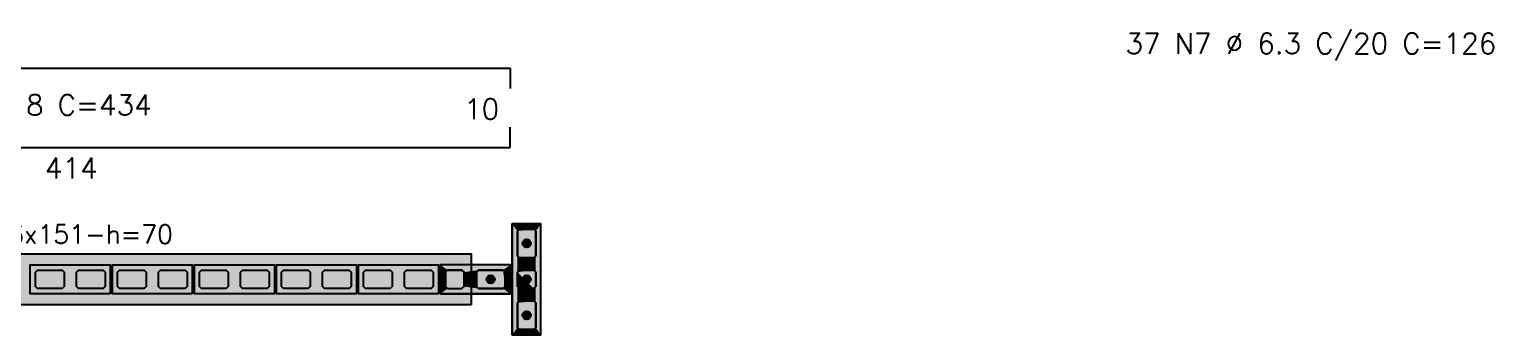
# Model space of a CAD drawing. Extents: x -1.9 to 86, y -1.6 to 61.
# Drawn here: x 54.51 to 68.79, y 41.53 to 44.51 of the extents above; entities that cross this region are included whole.
import ezdxf

# ---------------------------------------------------------------- set-up
doc = ezdxf.new("R2010")
doc.units = 0
doc.header["$MEASUREMENT"] = 0
for name, color, linetype in [('PENA_01', 1, 'CONTINUOUS'), ('PENA_02', 2, 'CONTINUOUS'), ('PENA_03', 3, 'CONTINUOUS'), ('PENA_05', 5, 'CONTINUOUS'), ('PENA_11', 252, 'CONTINUOUS'), ('PENA_19', 240, 'CONTINUOUS'), ('PENA_21', 100, 'CONTINUOUS'), ('PENA_23', 50, 'CONTINUOUS')]:
    doc.layers.add(name, color=color, linetype=linetype)
doc.styles.get("Standard").update_dxf_attribs({"font": 'ROMANS.SHX'})

msp = doc.modelspace()

# ---------------------------------------------------------------- linework, layer by layer
at = {"layer": 'PENA_01', "linetype": 'Continuous'}
for points in [[(59.289, 42.561), (59.269, 42.541), (59.269, 42.301), (59.289, 42.281), (59.429, 42.281), (59.449, 42.301), (59.449, 42.541), (59.429, 42.561), (59.289, 42.561)], [(54.849, 42.001), (54.829, 41.981), (54.589, 41.981), (54.569, 42.001), (54.569, 42.141), (54.589, 42.161), (54.829, 42.161), (54.849, 42.141), (54.849, 42.001)], [(55.249, 42.001), (55.229, 41.981), (54.989, 41.981), (54.969, 42.001), (54.969, 42.141), (54.989, 42.161), (55.229, 42.161), (55.249, 42.141), (55.249, 42.001)], [(55.649, 42.001), (55.629, 41.981), (55.389, 41.981), (55.369, 42.001), (55.369, 42.141), (55.389, 42.161), (55.629, 42.161), (55.649, 42.141), (55.649, 42.001)], [(56.049, 42.001), (56.029, 41.981), (55.789, 41.981), (55.769, 42.001), (55.769, 42.141), (55.789, 42.161), (56.029, 42.161), (56.049, 42.141), (56.049, 42.001)], [(56.449, 42.001), (56.429, 41.981), (56.189, 41.981), (56.169, 42.001), (56.169, 42.141), (56.189, 42.161), (56.429, 42.161), (56.449, 42.141), (56.449, 42.001)], [(56.849, 42.001), (56.829, 41.981), (56.589, 41.981), (56.569, 42.001), (56.569, 42.141), (56.589, 42.161), (56.829, 42.161), (56.849, 42.141), (56.849, 42.001)], [(57.249, 42.001), (57.229, 41.981), (56.989, 41.981), (56.969, 42.001), (56.969, 42.141), (56.989, 42.161), (57.229, 42.161), (57.249, 42.141), (57.249, 42.001)], [(57.649, 42.001), (57.629, 41.981), (57.389, 41.981), (57.369, 42.001), (57.369, 42.141), (57.389, 42.161), (57.629, 42.161), (57.649, 42.141), (57.649, 42.001)], [(58.049, 42.001), (58.029, 41.981), (57.789, 41.981), (57.769, 42.001), (57.769, 42.141), (57.789, 42.161), (58.029, 42.161), (58.049, 42.141), (58.049, 42.001)], [(58.449, 42.001), (58.429, 41.981), (58.189, 41.981), (58.169, 42.001), (58.169, 42.141), (58.189, 42.161), (58.429, 42.161), (58.449, 42.141), (58.449, 42.001)], [(58.589, 41.981), (58.729, 41.981), (58.749, 42.001), (58.749, 42.141), (58.729, 42.161), (58.589, 42.161), (58.569, 42.141), (58.569, 42.001), (58.589, 41.981)], [(58.889, 41.981), (59.129, 41.981), (59.149, 42.001), (59.149, 42.141), (59.129, 42.161), (58.889, 42.161), (58.869, 42.141), (58.869, 42.001), (58.889, 41.981)], [(59.289, 42.161), (59.269, 42.141), (59.269, 42.001), (59.289, 41.981), (59.429, 41.981), (59.449, 42.001), (59.449, 42.141), (59.429, 42.161), (59.289, 42.161)], [(59.289, 41.861), (59.269, 41.841), (59.269, 41.601), (59.289, 41.581), (59.429, 41.581), (59.449, 41.601), (59.449, 41.841), (59.429, 41.861), (59.289, 41.861)]]:
    msp.add_lwpolyline(points, dxfattribs=at)
at = {"layer": 'PENA_02', "linetype": 'Continuous'}
for p, q in [((59.219, 42.611), (59.219, 41.531)), ((59.499, 42.611), (59.219, 42.611)), ((59.499, 41.531), (59.499, 42.611)), ((59.219, 41.531), (59.499, 41.531))]:
    msp.add_line(p, q, dxfattribs=at)
for points in [[(55.299, 41.931), (54.519, 41.931), (54.519, 42.211), (55.299, 42.211), (55.299, 41.931)], [(56.099, 41.931), (55.319, 41.931), (55.319, 42.211), (56.099, 42.211), (56.099, 41.931)], [(56.899, 41.931), (56.119, 41.931), (56.119, 42.211), (56.899, 42.211), (56.899, 41.931)], [(57.699, 41.931), (56.919, 41.931), (56.919, 42.211), (57.699, 42.211), (57.699, 41.931)], [(58.499, 41.931), (57.719, 41.931), (57.719, 42.211), (58.499, 42.211), (58.499, 41.931)], [(58.519, 41.931), (59.199, 41.931), (59.199, 42.211), (58.519, 42.211), (58.519, 41.931)]]:
    msp.add_lwpolyline(points, dxfattribs=at)
at = {"layer": 'PENA_03', "linetype": 'Continuous'}
for points in [[(59.429, 42.561), (59.449, 42.541), (59.449, 42.301), (59.429, 42.281), (59.289, 42.281), (59.269, 42.301), (59.269, 42.541), (59.289, 42.561), (59.429, 42.561)], [(59.149, 42.001), (59.129, 41.981), (58.889, 41.981), (58.869, 42.001), (58.869, 42.141), (58.889, 42.161), (59.129, 42.161), (59.149, 42.141), (59.149, 42.001)], [(59.269, 42.141), (59.289, 42.161), (59.429, 42.161), (59.449, 42.141), (59.449, 42.001), (59.429, 41.981), (59.289, 41.981), (59.269, 42.001), (59.269, 42.141)], [(59.429, 41.861), (59.449, 41.841), (59.449, 41.601), (59.429, 41.581), (59.289, 41.581), (59.269, 41.601), (59.269, 41.841), (59.289, 41.861), (59.429, 41.861)]]:
    msp.add_lwpolyline(points, dxfattribs=at)
for centre in [(59.359, 42.421), (59.009, 42.071), (59.359, 42.071), (59.359, 41.721)]:
    msp.add_circle(centre, 0.04, dxfattribs=at)
for points in [[(59.399, 42.421), (59.339, 42.456), (59.321, 42.435)], [(59.399, 42.421), (59.321, 42.435), (59.321, 42.408)], [(59.399, 42.421), (59.321, 42.408), (59.339, 42.387)], [(59.399, 42.421), (59.366, 42.461), (59.339, 42.456)], [(59.399, 42.421), (59.339, 42.387), (59.366, 42.382)], [(59.399, 42.421), (59.389, 42.447), (59.366, 42.461)], [(59.399, 42.421), (59.366, 42.382), (59.389, 42.396)], [(59.399, 42.421), (59.389, 42.396), (59.399, 42.421)], [(59.049, 42.071), (58.989, 42.106), (58.971, 42.085)], [(59.049, 42.071), (58.971, 42.085), (58.971, 42.058)], [(59.049, 42.071), (58.971, 42.058), (58.989, 42.037)], [(59.049, 42.071), (59.016, 42.111), (58.989, 42.106)], [(59.049, 42.071), (58.989, 42.037), (59.016, 42.032)], [(59.049, 42.071), (59.039, 42.097), (59.016, 42.111)], [(59.049, 42.071), (59.016, 42.032), (59.039, 42.046)], [(59.049, 42.071), (59.039, 42.046), (59.049, 42.071)], [(59.399, 42.071), (59.339, 42.106), (59.321, 42.085)], [(59.399, 42.071), (59.321, 42.085), (59.321, 42.058)], [(59.399, 42.071), (59.321, 42.058), (59.339, 42.037)], [(59.399, 42.071), (59.366, 42.111), (59.339, 42.106)], [(59.399, 42.071), (59.339, 42.037), (59.366, 42.032)], [(59.399, 42.071), (59.389, 42.097), (59.366, 42.111)], [(59.399, 42.071), (59.366, 42.032), (59.389, 42.046)], [(59.399, 42.071), (59.389, 42.046), (59.399, 42.071)], [(59.399, 41.721), (59.339, 41.756), (59.321, 41.735)], [(59.399, 41.721), (59.321, 41.735), (59.321, 41.708)], [(59.399, 41.721), (59.321, 41.708), (59.339, 41.687)], [(59.399, 41.721), (59.366, 41.761), (59.339, 41.756)], [(59.399, 41.721), (59.339, 41.687), (59.366, 41.682)], [(59.399, 41.721), (59.389, 41.747), (59.366, 41.761)], [(59.399, 41.721), (59.366, 41.682), (59.389, 41.696)], [(59.399, 41.721), (59.389, 41.696), (59.399, 41.721)]]:
    msp.add_solid(points, dxfattribs=at)
at = {"layer": 'PENA_05', "linetype": 'Continuous'}
for p, q in [((50.919, 44.13), (59.199, 44.13)), ((59.199, 44.13), (59.199, 43.932)), ((59.199, 43.357), (59.199, 43.555)), ((50.919, 43.357), (59.199, 43.357))]:
    msp.add_line(p, q, dxfattribs=at)
at = {"layer": 'PENA_11', "linetype": 'Continuous'}
for points in [[(59.429, 42.561), (59.289, 42.281), (59.269, 42.301)], [(59.429, 42.561), (59.269, 42.301), (59.269, 42.541)], [(59.429, 42.561), (59.269, 42.541), (59.289, 42.561)], [(59.429, 42.561), (59.429, 42.281), (59.289, 42.281)], [(59.429, 42.561), (59.289, 42.561), (59.429, 42.561)], [(59.429, 42.561), (59.449, 42.541), (59.449, 42.301)], [(59.429, 42.561), (59.449, 42.301), (59.429, 42.281)], [(59.149, 42.001), (58.869, 42.141), (58.889, 42.161)], [(59.149, 42.001), (58.869, 42.001), (58.869, 42.141)], [(59.149, 42.001), (58.889, 42.161), (59.129, 42.161)], [(59.149, 42.001), (59.129, 42.161), (59.149, 42.141)], [(59.149, 42.001), (59.149, 42.141), (59.149, 42.001)], [(59.269, 42.141), (59.289, 42.161), (59.429, 42.161)], [(59.269, 42.141), (59.429, 42.161), (59.449, 42.141)], [(59.269, 42.141), (59.449, 42.141), (59.449, 42.001)], [(59.269, 42.141), (59.449, 42.001), (59.429, 41.981)], [(59.269, 42.141), (59.429, 41.981), (59.289, 41.981)], [(59.269, 42.141), (59.289, 41.981), (59.269, 42.001)], [(59.269, 42.141), (59.269, 42.001), (59.269, 42.141)], [(59.149, 42.001), (58.889, 41.981), (58.869, 42.001)], [(59.149, 42.001), (59.129, 41.981), (58.889, 41.981)], [(59.429, 41.861), (59.289, 41.581), (59.269, 41.601)], [(59.429, 41.861), (59.269, 41.601), (59.269, 41.841)], [(59.429, 41.861), (59.269, 41.841), (59.289, 41.861)], [(59.429, 41.861), (59.429, 41.581), (59.289, 41.581)], [(59.429, 41.861), (59.289, 41.861), (59.429, 41.861)], [(59.429, 41.861), (59.449, 41.841), (59.449, 41.601)], [(59.429, 41.861), (59.449, 41.601), (59.429, 41.581)]]:
    msp.add_solid(points, dxfattribs=at)
at = {"layer": 'PENA_19', "linetype": 'Continuous'}
for points in [[(59.359, 42.611), (59.359, 42.561), (59.289, 42.561), (59.269, 42.541), (59.269, 42.301), (59.289, 42.281), (59.359, 42.281), (59.359, 42.161), (59.289, 42.161), (59.269, 42.141), (59.269, 42.001), (59.289, 41.981), (59.359, 41.981), (59.359, 41.861), (59.289, 41.861), (59.269, 41.841), (59.269, 41.601), (59.289, 41.581), (59.359, 41.581), (59.359, 41.531), (59.219, 41.531), (59.219, 42.611), (59.359, 42.611)], [(59.359, 42.611), (59.359, 42.561), (59.429, 42.561), (59.449, 42.541), (59.449, 42.301), (59.429, 42.281), (59.359, 42.281), (59.359, 42.161), (59.429, 42.161), (59.449, 42.141), (59.449, 42.001), (59.429, 41.981), (59.359, 41.981), (59.359, 41.861), (59.429, 41.861), (59.449, 41.841), (59.449, 41.601), (59.429, 41.581), (59.359, 41.581), (59.359, 41.531), (59.499, 41.531), (59.499, 42.611), (59.359, 42.611)]]:
    msp.add_lwpolyline(points, dxfattribs=at)
for points in [[(59.289, 42.561), (59.269, 42.541), (59.219, 42.611)], [(59.289, 42.561), (59.219, 42.611), (59.359, 42.611)], [(59.219, 42.611), (59.269, 42.541), (59.219, 41.531)], [(59.289, 42.561), (59.359, 42.611), (59.359, 42.561)], [(59.359, 42.611), (59.429, 42.561), (59.499, 42.611)], [(59.359, 42.611), (59.359, 42.561), (59.429, 42.561)], [(59.499, 42.611), (59.429, 42.561), (59.449, 42.541)], [(59.499, 42.611), (59.449, 42.541), (59.499, 41.531)], [(59.219, 41.531), (59.269, 42.541), (59.269, 41.601)], [(59.269, 41.601), (59.269, 42.541), (59.269, 42.301)], [(59.499, 41.531), (59.449, 42.541), (59.449, 42.301)], [(59.269, 42.301), (59.269, 41.601), (59.269, 42.141)], [(59.289, 42.281), (59.269, 42.141), (59.269, 42.301)], [(59.289, 42.161), (59.269, 42.141), (59.289, 42.281)], [(59.289, 42.161), (59.289, 42.281), (59.359, 42.281)], [(59.289, 42.161), (59.359, 42.281), (59.359, 42.161)], [(59.429, 42.281), (59.359, 42.281), (59.429, 42.161)], [(59.359, 42.281), (59.359, 42.161), (59.429, 42.161)], [(59.449, 42.141), (59.449, 42.301), (59.429, 42.281)], [(59.449, 42.141), (59.429, 42.281), (59.429, 42.161)], [(59.499, 41.531), (59.449, 42.301), (59.449, 42.141)], [(59.269, 42.141), (59.269, 41.601), (59.269, 42.001)], [(59.449, 42.001), (59.499, 41.531), (59.449, 42.141)], [(59.269, 41.601), (59.269, 41.841), (59.269, 42.001)], [(59.289, 41.981), (59.269, 41.841), (59.269, 42.001)], [(59.429, 41.981), (59.449, 41.841), (59.449, 42.001)], [(59.449, 41.841), (59.499, 41.531), (59.449, 42.001)], [(59.289, 41.981), (59.289, 41.861), (59.269, 41.841)], [(59.359, 41.981), (59.289, 41.861), (59.289, 41.981)], [(59.359, 41.981), (59.359, 41.861), (59.289, 41.861)], [(59.359, 41.981), (59.429, 41.861), (59.429, 41.981)], [(59.429, 41.861), (59.359, 41.981), (59.359, 41.861)], [(59.429, 41.861), (59.449, 41.841), (59.429, 41.981)], [(59.499, 41.531), (59.449, 41.841), (59.449, 41.601)], [(59.289, 41.581), (59.219, 41.531), (59.269, 41.601)], [(59.359, 41.531), (59.219, 41.531), (59.289, 41.581)], [(59.359, 41.581), (59.359, 41.531), (59.289, 41.581)], [(59.499, 41.531), (59.429, 41.581), (59.359, 41.581)], [(59.499, 41.531), (59.359, 41.581), (59.359, 41.531)], [(59.499, 41.531), (59.449, 41.601), (59.429, 41.581)]]:
    msp.add_solid(points, dxfattribs=at)
at = {"layer": 'PENA_21', "linetype": 'Continuous'}
for points in [[(58.519, 42.071), (58.569, 42.071), (58.569, 42.141), (58.589, 42.161), (58.729, 42.161), (58.749, 42.141), (58.749, 42.071), (58.869, 42.071), (58.869, 42.141), (58.889, 42.161), (59.129, 42.161), (59.149, 42.141), (59.149, 42.071), (59.199, 42.071), (59.199, 42.211), (58.519, 42.211), (58.519, 42.071)], [(58.519, 42.071), (58.569, 42.071), (58.569, 42.001), (58.589, 41.981), (58.729, 41.981), (58.749, 42.001), (58.749, 42.071), (58.869, 42.071), (58.869, 42.001), (58.889, 41.981), (59.129, 41.981), (59.149, 42.001), (59.149, 42.071), (59.199, 42.071), (59.199, 41.931), (58.519, 41.931), (58.519, 42.071)]]:
    msp.add_lwpolyline(points, dxfattribs=at)
for points in [[(59.199, 42.211), (58.519, 42.211), (58.589, 42.161)], [(58.519, 42.211), (58.519, 42.071), (58.569, 42.071)], [(58.519, 42.211), (58.569, 42.071), (58.569, 42.141)], [(58.519, 42.211), (58.569, 42.141), (58.589, 42.161)], [(59.199, 42.211), (58.589, 42.161), (58.729, 42.161)], [(59.199, 42.211), (58.729, 42.161), (58.749, 42.141)], [(59.199, 42.211), (58.749, 42.141), (58.889, 42.161)], [(58.749, 42.141), (58.869, 42.141), (58.889, 42.161)], [(58.749, 42.141), (58.749, 42.071), (58.869, 42.071)], [(58.749, 42.141), (58.869, 42.071), (58.869, 42.141)], [(59.199, 42.211), (58.889, 42.161), (59.129, 42.161)], [(59.199, 42.211), (59.129, 42.161), (59.149, 42.141)], [(59.199, 42.211), (59.149, 42.141), (59.199, 42.071)], [(59.199, 42.071), (59.149, 42.141), (59.149, 42.071)], [(58.519, 41.931), (58.519, 42.071), (58.569, 42.071)], [(58.519, 41.931), (58.569, 42.071), (58.569, 42.001)], [(58.519, 41.931), (58.569, 42.001), (58.589, 41.981)], [(59.199, 41.931), (58.729, 41.981), (58.749, 42.001)], [(58.749, 42.001), (58.749, 42.071), (58.869, 42.071)], [(58.749, 42.001), (58.869, 42.071), (58.869, 42.001)], [(59.199, 41.931), (58.749, 42.001), (58.889, 41.981)], [(58.749, 42.001), (58.869, 42.001), (58.889, 41.981)], [(59.199, 41.931), (59.129, 41.981), (59.149, 42.001)], [(59.199, 41.931), (59.149, 42.001), (59.199, 42.071)], [(59.199, 42.071), (59.149, 42.001), (59.149, 42.071)], [(59.199, 41.931), (58.519, 41.931), (58.589, 41.981)], [(59.199, 41.931), (58.589, 41.981), (58.729, 41.981)], [(59.199, 41.931), (58.889, 41.981), (59.129, 41.981)]]:
    msp.add_solid(points, dxfattribs=at)
at = {"layer": 'PENA_23', "linetype": 'Continuous'}
msp.add_lwpolyline([(58.819, 41.821), (51.299, 41.821), (51.299, 42.321), (58.819, 42.321), (58.819, 41.821)], dxfattribs=at)
for points in [[(58.819, 41.821), (51.299, 41.821), (51.299, 42.321)], [(58.819, 41.821), (51.299, 42.321), (58.819, 42.321)], [(58.819, 41.821), (58.819, 42.321), (58.819, 41.821)]]:
    msp.add_solid(points, dxfattribs=at)

# ---------------------------------------------------------------- texts
at = {"layer": 'PENA_03', "linetype": 'Continuous'}
for s, height, p in [('37 N7 %%c 6.3 C/20 C=126', 0.2, (65.2, 44.27)), ('2 N6 %%c 8 C=434', 0.2, (53.363, 43.67)), ('10', 0.2, (58.749, 43.631)), ('414', 0.2, (54.661, 43.055)), ('376x151-h=70', 0.18, (53.996, 42.421))]:
    msp.add_text(s, height=height, dxfattribs=at).set_placement(p)

doc.saveas('drawing.dxf')
